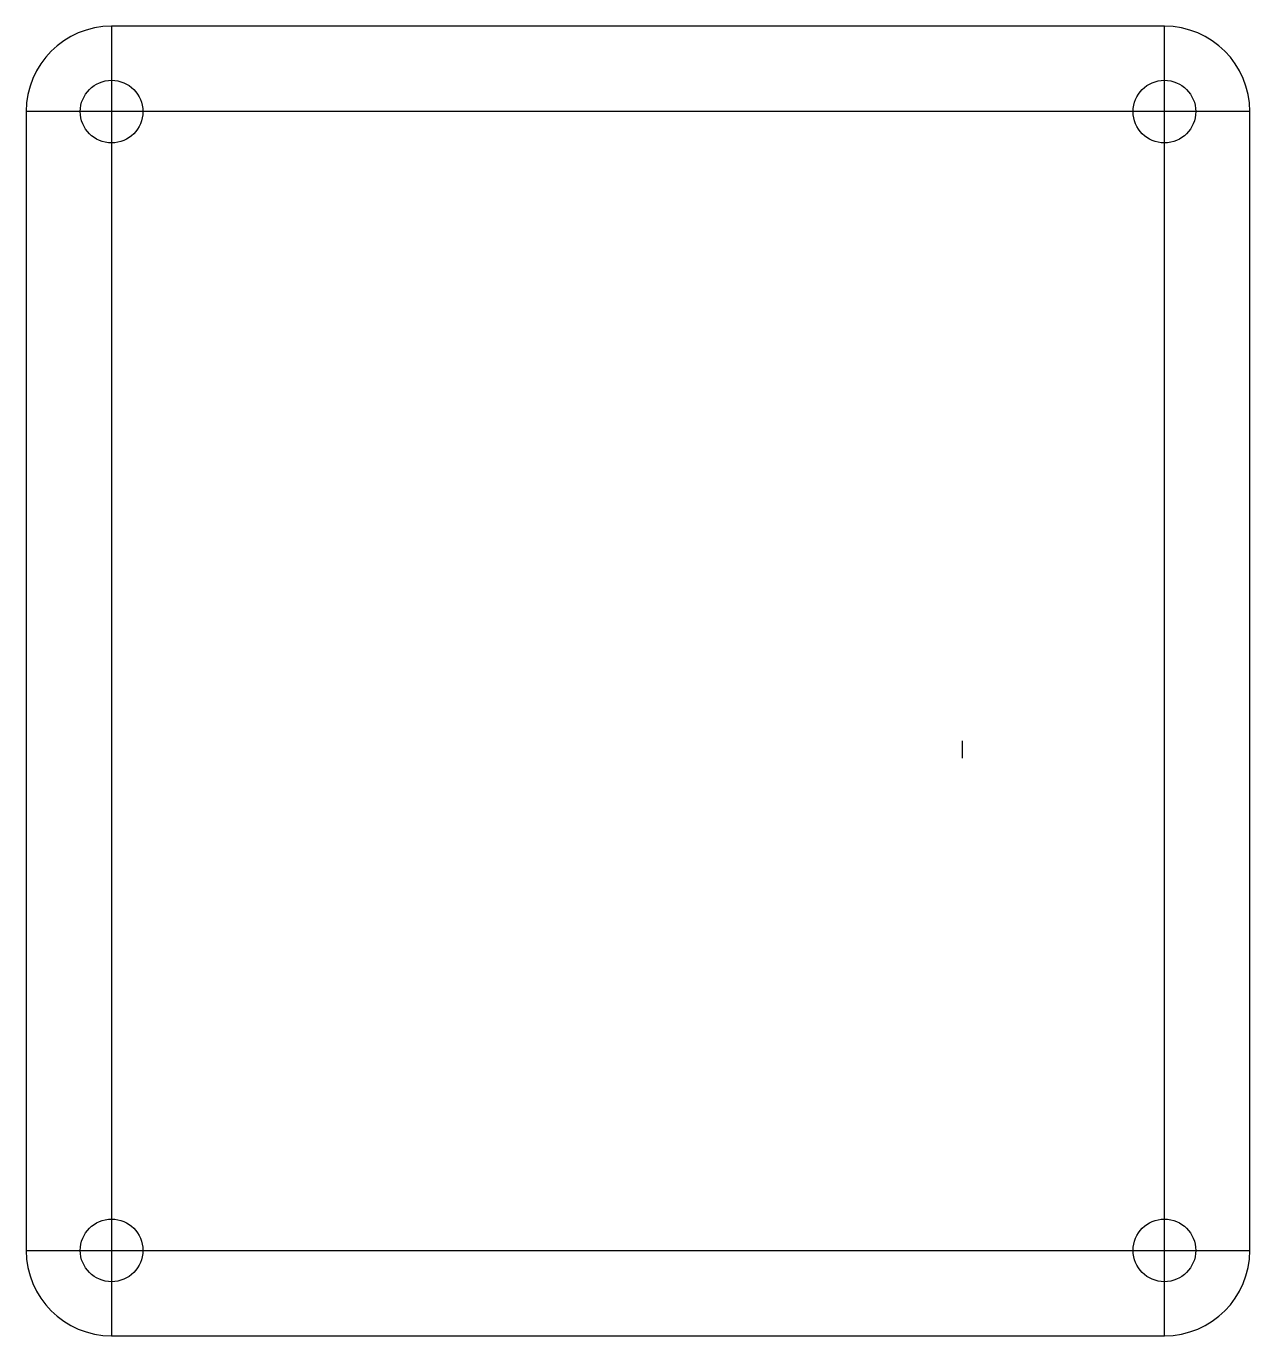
# Model space of a CAD drawing. Header units: millimetres. Extents: x -32.9 to 10.1, y -20.9 to 25.1.
import ezdxf

# ---------------------------------------------------------------- set-up
doc = ezdxf.new("R2010")
doc.units = ezdxf.units.MM
doc.layers.get('0').update_dxf_attribs({"linetype": 'CONTINUOUS'})

msp = doc.modelspace()

# ---------------------------------------------------------------- linework, layer by layer
for p, q in [((7.113, 25.098), (-29.887, 25.098)), ((-29.887, 25.098), (-29.887, -20.902)), ((7.113, -20.902), (7.113, 25.098)), ((-32.887, 22.098), (-32.887, -17.902)), ((10.113, 22.098), (-32.887, 22.098)), ((10.113, -17.902), (10.113, 22.098)), ((0, 0), (0, -0.609)), ((-32.887, -17.902), (10.113, -17.902)), ((-29.887, -20.902), (7.113, -20.902))]:
    msp.add_line(p, q)
for centre in [(-29.887, 22.098), (7.113, 22.098), (-29.887, -17.902), (7.113, -17.902)]:
    msp.add_circle(centre, 1.1)
for centre, start, end in [((-29.887, 22.098), 90, 180), ((7.113, 22.098), 0, 90), ((-29.887, -17.902), 180, 270), ((7.113, -17.902), 270, 360)]:
    msp.add_arc(centre, 3, start, end)

doc.saveas('drawing.dxf')
